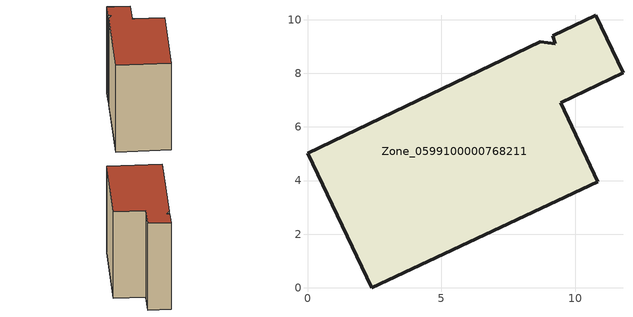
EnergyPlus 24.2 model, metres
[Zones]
Zone_0599100000768211
 floor ground (C_G): 0,5.02 8.69,9.18 9.24,9.1 9.16,9.41 10.76,10.17 11.78,8.03 9.45,6.91 10.84,3.96 2.4,0 z0
 wall outside (C_F): 2.4,0 10.84,3.96 9.45,6.91 11.78,8.03 10.76,10.17 9.16,9.41 9.24,9.1 8.69,9.18 0,5.02 2.4,0 z0:9.99
 roof outside (C_R): 8.69,9.18 0,5.02 2.4,0 10.84,3.96 9.45,6.91 11.78,8.03 10.76,10.17 9.16,9.41 9.24,9.1 z9.99
[BUILDING]
Pand.0599100000768211: North Axis=0; Terrain=City; Loads Convergence Tolerance Value=0.04; Temperature Convergence Tolerance Value=0.4; Solar Distribution=FullExterior; Maximum Number of Warmup Days=25; Minimum Number of Warmup Days=1
[Site:Location]
Rotterdam.The.Hague.AP_ZH_NLD Design_Conditions: Latitude=51.96; Longitude=4.45; Time Zone=1; Elevation=-4.5
[SITE:GROUNDTEMPERATURE:BUILDINGSURFACE]
18, 18, 18, 18, 18, 18, 18, 18, 18, 18, 18, 18
[MATERIAL] Thermal Absorptance=0.9; Solar Absorptance=0.7; Visible Absorptance=0.7
Name | Roughness | Thickness | Conductivity | Density | Specific Heat
G.TC.1946 | MediumSmooth | 0.15 | 1 | 540 | 1210
F.TC.1946 | Rough | 0.3 | 0.857143 | 1920 | 840
R.TC.1946 | MediumRough | 0.2 | 0.909091 | 1500 | 1000
[CONSTRUCTION]
C_G: G.TC.1946
C_F: F.TC.1946
C_R: R.TC.1946
[ZONE]
Zone_0599100000768211: Type=1; Multiplier=1; Ceiling Height=Autocalculate; Volume=Autocalculate; Floor Area=autocalculate; Part of Total Floor Area=Yes
[ZONEINFILTRATION:DESIGNFLOWRATE]
Infil_Zone_0599100000768211: Zone or ZoneList or Space or SpaceList=Zone_0599100000768211; Schedule=AlwaysOn; Design Flow Rate Calculation Method=Flow/Area; Flow Rate per Floor Area=0.003; Constant Term Coefficient=1; Temperature Term Coefficient=0; Velocity Term Coefficient=0; Velocity Squared Term Coefficient=0
[HVACTEMPLATE:ZONE:IDEALLOADSAIRSYSTEM]
Zone_0599100000768211: Maximum Heating Supply Air Temperature=50; Minimum Cooling Supply Air Temperature=13; Maximum Heating Supply Air Humidity Ratio=0.0156; Minimum Cooling Supply Air Humidity Ratio=0.0077; Heating Limit=NoLimit; Cooling Limit=NoLimit; Dehumidification Control Type=ConstantSensibleHeatRatio; Cooling Sensible Heat Ratio=0.7; Dehumidification Setpoint=60; Humidification Control Type=None; Humidification Setpoint=30; Outdoor Air Method=None; Outdoor Air Flow Rate per Person=0.00944; Outdoor Air Flow Rate per Zone Floor Area=0; Outdoor Air Flow Rate per Zone=0; Demand Controlled Ventilation Type=None; Outdoor Air Economizer Type=NoEconomizer; Heat Recovery Type=None; Sensible Heat Recovery Effectiveness=0.7; Latent Heat Recovery Effectiveness=0.65
[ZONECONTROL:THERMOSTAT]
ThermostatControl_Zone_0599100000768211: Zone or ZoneList=Zone_0599100000768211; Control Type Schedule=DualSetpointControlType; Control 1=Thermostat_Zone_0599100000768211; Temperature Difference Between Cutout And Setpoint=0
[THERMOSTATSETPOINT:DUALSETPOINT]
Thermostat_Zone_0599100000768211: Heating Setpoint Temperature Schedule=HeatingSetpoint_Zone_0599100000768211; Cooling Setpoint Temperature Schedule=CoolingSetpoint_Zone_0599100000768211
[SCHEDULE:COMPACT]
HeatingSetpoint_Zone_0599100000768211: Through: 12/31, For: AllDays, Until: 24:00, 21
CoolingSetpoint_Zone_0599100000768211: Through: 12/31, For: AllDays, Until: 24:00, 24
DualSetpointControlType: Through: 12/31, For: AllDays, Until: 24:00, 4
AlwaysOn: Through: 12/31, For: AllDays, Until: 24:00, 1
